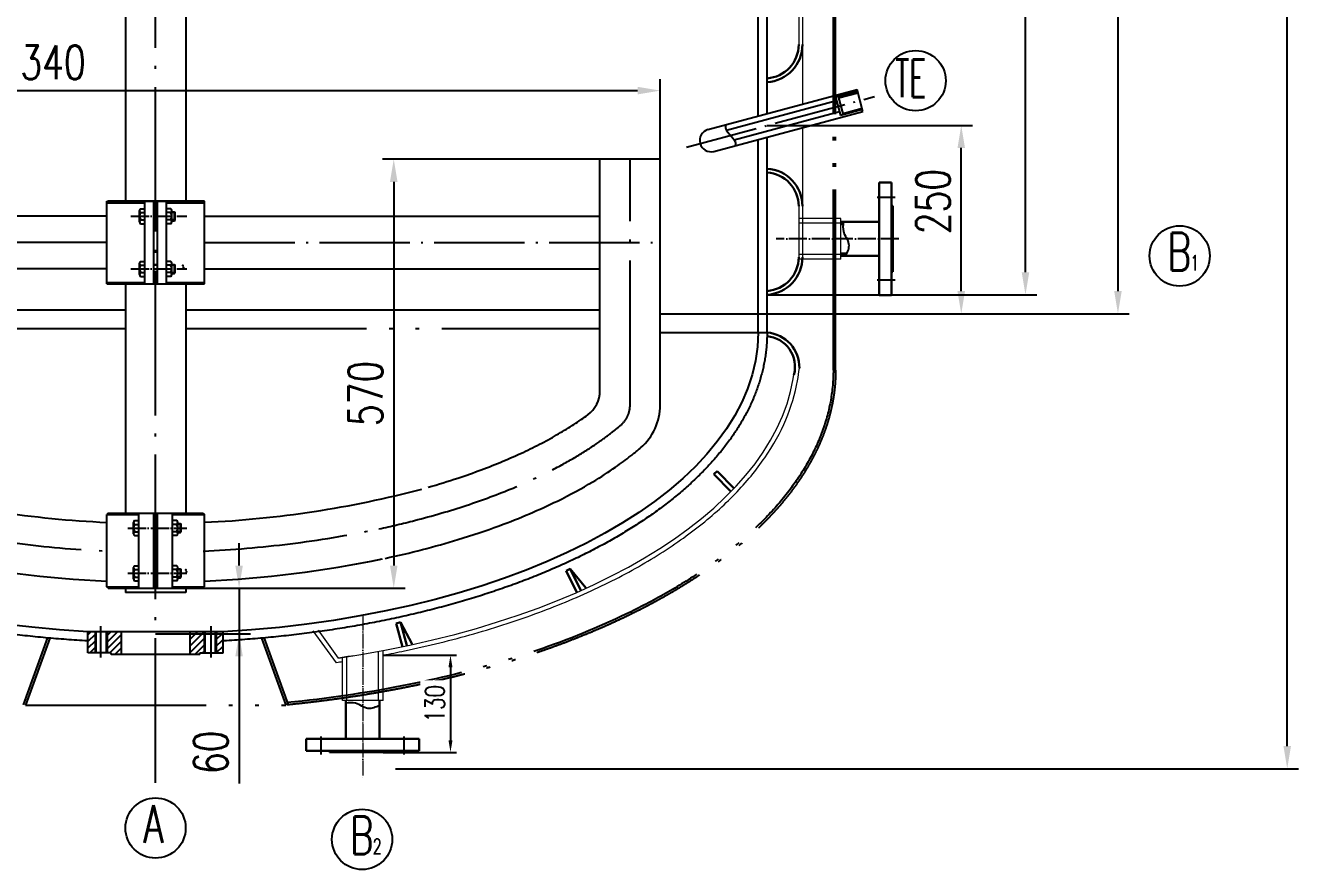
# Model space of a CAD drawing. Extents: x 2928 to 12091, y -6087 to 4005.
# Drawn here: x 6769 to 8460, y -1575 to -454 of the extents above; entities that cross this region are included whole.
import ezdxf

# ---------------------------------------------------------------- set-up
doc = ezdxf.new("R2010")
doc.units = 0
doc.header["$MEASUREMENT"] = 0
for name, pattern in [('ACAD_ISO04W100', [30.5, 24, -3, 0.5, -3]), ('ACAD_ISO05W100', [34, 24, -3, 0.5, -3, 0.5, -3]), ('DASH10', [12, 10, -1, 0, -1]), ('DIVIDE', [24.2, 20, -1.5, 0, -1.2, 0, -1.5])]:
    doc.linetypes.add(name, pattern=pattern)
doc.layers.get('0').update_dxf_attribs({"color": 5, "linetype": 'CONTINUOUS'})
doc.layers.get('DEFPOINTS').update_dxf_attribs({"linetype": 'CONTINUOUS'})
for name, color, linetype in [('1中心线', 3, 'ACAD_ISO04W100'), ('3轮廓', 7, 'CONTINUOUS'), ('3轮廓、图框', 7, 'CONTINUOUS'), ('4文字、标注、剖面线', 5, 'CONTINUOUS'), ('4文字标注', 5, 'CONTINUOUS'), ('4文字标注2', 5, 'CONTINUOUS'), ('6断裂线', 6, 'ACAD_ISO05W100'), ('wen', 5, 'CONTINUOUS'), ('粗实线', 7, 'CONTINUOUS')]:
    doc.layers.add(name, color=color, linetype=linetype)
for name, color, linetype, lineweight in [('中心线', 3, 'DASH10', 18), ('断裂线', 6, 'DIVIDE', 18), ('细实线', 5, 'CONTINUOUS', 18), ('轮廓线', 7, 'CONTINUOUS', 30)]:
    doc.layers.add(name, color=color, linetype=linetype, lineweight=lineweight)
doc.styles.add('CHINA', font='romans.shx', dxfattribs={"bigfont": 'china.shx'})
doc.styles.add('样式 2', font='ROMANS.shx', dxfattribs={"width": 0.75, "bigfont": 'hmhz.shx'})
doc.dimstyles.new('1-10', dxfattribs={"dimscale": 8, "dimtxt": 3.2, "dimasz": 2, "dimexe": 1, "dimexo": 0, "dimgap": 1, "dimtad": 1, "dimdec": 0, "dimzin": 11, "dimdsep": 46, "dimtxsty": '样式 2', "dimcen": 0, "dimclrd": 256, "dimclre": 256, "dimclrt": 256, "dimadec": 0, "dimazin": 0, "dimtfac": 0.7, "dimtdec": 0, "dimtmove": 0, "dimatfit": 0, "dimfxl": 1, "dimtfill": 1, "dimtfillclr": 256, "dimtolj": 1, "dimtzin": 11, "dimarcsym": 0})
doc.dimstyles.new('普通15CC', dxfattribs={"dimscale": 15, "dimtxt": 3, "dimasz": 2, "dimexe": 1, "dimexo": 0, "dimgap": 1, "dimtad": 1, "dimdec": 0, "dimzin": 11, "dimdsep": 46, "dimtxsty": 'CHINA', "dimcen": 0, "dimclrd": 5, "dimclre": 5, "dimclrt": 5, "dimadec": 0, "dimazin": 0, "dimtfac": 0.7, "dimtdec": 4, "dimtofl": 0, "dimtmove": 0, "dimatfit": 0, "dimfxl": 1, "dimtolj": 1, "dimtzin": 11, "dimarcsym": 0})

# ---------------------------------------------------------------- blocks, each defined once
blk = doc.blocks.new('*D19')
at = {"layer": '3轮廓、图框', "color": 5, "lineweight": -2}
for p, q in [((7531.8, -631.7), (7243, -631.7)), ((7258, -661.7), (7258, -1171.3)), ((7004.8, -1201.3), (7273, -1201.3))]:
    blk.add_line(p, q, dxfattribs=at)
at = {"layer": '3轮廓、图框', "color": 5}
for points in [[(7263, -661.7), (7253, -661.7), (7258, -631.7)], [(7253, -1171.3), (7263, -1171.3), (7258, -1201.3)]]:
    blk.add_solid(points, dxfattribs=at)
at = {"layer": 'DEFPOINTS', "color": 0}
for p in [(7531.8, -631.7), (7004.8, -1201.3), (7258, -1201.3)]:
    blk.add_point(p, dxfattribs=at)
at = {"layer": '3轮廓、图框', "color": 5, "insert": (7220.5, -942.6), "char_height": 45, "attachment_point": 5, "rotation": 90, "style": '样式 2'}
blk.add_mtext('\\A1;570', dxfattribs=at)
blk = doc.blocks.new('*D21')
at = {"layer": '3轮廓、图框', "color": 5, "lineweight": -2}
for p, q in [((7753.8, 963.3), (8234.7, 963.3)), ((8219.7, 933.3), (8219.7, -806.7)), ((7753.8, -836.7), (8234.7, -836.7))]:
    blk.add_line(p, q, dxfattribs=at)
at = {"layer": '3轮廓、图框', "color": 5}
for points in [[(8224.7, 933.3), (8214.7, 933.3), (8219.7, 963.3)], [(8214.7, -806.7), (8224.7, -806.7), (8219.7, -836.7)]]:
    blk.add_solid(points, dxfattribs=at)
at = {"layer": 'DEFPOINTS', "color": 0}
for p in [(7753.8, 963.3), (7753.8, -836.7), (8219.7, -836.7)]:
    blk.add_point(p, dxfattribs=at)
at = {"layer": '3轮廓、图框', "color": 5, "insert": (8182.2, 227.2), "char_height": 45, "attachment_point": 5, "rotation": 90, "style": '样式 2'}
blk.add_mtext('\\A1;1800', dxfattribs=at)
blk = doc.blocks.new('*D23')
at = {"layer": '3轮廓、图框', "color": 5, "lineweight": -2}
for p, q in [((7052.6, -1171.3), (7052.6, -1141.3)), ((7028, -1201.3), (7067.6, -1201.3)), ((6941.8, -1261.7), (7067.6, -1261.7)), ((7052.6, -1261.7), (7052.6, -1460.6)), ((7052.6, -1291.7), (7052.6, -1321.7))]:
    blk.add_line(p, q, dxfattribs=at)
at = {"layer": '3轮廓、图框', "color": 5}
for points in [[(7047.6, -1171.3), (7057.6, -1171.3), (7052.6, -1201.3)], [(7057.6, -1291.7), (7047.6, -1291.7), (7052.6, -1261.7)]]:
    blk.add_solid(points, dxfattribs=at)
at = {"layer": 'DEFPOINTS', "color": 0}
for p in [(7028, -1201.3), (6941.8, -1261.7), (7052.6, -1261.7)]:
    blk.add_point(p, dxfattribs=at)
at = {"layer": '3轮廓、图框', "color": 5, "insert": (7015.1, -1419.1), "char_height": 45, "attachment_point": 5, "rotation": 90, "style": '样式 2'}
blk.add_mtext('\\A1;60', dxfattribs=at)
blk = doc.blocks.new('*D24')
at = {"layer": '3轮廓、图框', "color": 5, "lineweight": -2}
for p, q in [((6271.8, -631.7), (6271.8, -525.5)), ((6301.8, -540.5), (7581.8, -540.5)), ((7611.8, -631.7), (7611.8, -525.5))]:
    blk.add_line(p, q, dxfattribs=at)
at = {"layer": '3轮廓、图框', "color": 5}
for points in [[(6301.8, -535.5), (6301.8, -545.5), (6271.8, -540.5)], [(7581.8, -545.5), (7581.8, -535.5), (7611.8, -540.5)]]:
    blk.add_solid(points, dxfattribs=at)
at = {"layer": 'DEFPOINTS', "color": 0}
for p in [(7611.8, -540.5), (6271.8, -631.7), (7611.8, -631.7)]:
    blk.add_point(p, dxfattribs=at)
at = {"layer": '3轮廓、图框', "color": 5, "insert": (6764.3, -503), "char_height": 45, "attachment_point": 5, "style": '样式 2'}
blk.add_mtext('\\A1;DJ1340', dxfattribs=at)
blk = doc.blocks.new('*D25')
at = {"layer": '3轮廓、图框', "color": 5, "lineweight": -2}
for p, q in [((7753.8, 263.3), (8111.9, 263.3)), ((8096.9, -781.6), (8096.9, 233.3)), ((7753.8, -811.6), (8111.9, -811.6))]:
    blk.add_line(p, q, dxfattribs=at)
at = {"layer": '3轮廓、图框', "color": 5}
for points in [[(8101.9, 233.3), (8091.9, 233.3), (8096.9, 263.3)], [(8091.9, -781.6), (8101.9, -781.6), (8096.9, -811.6)]]:
    blk.add_solid(points, dxfattribs=at)
at = {"layer": 'DEFPOINTS', "color": 0}
for p in [(7753.8, 263.3), (8096.9, 263.3), (7753.8, -811.6)]:
    blk.add_point(p, dxfattribs=at)
at = {"layer": '3轮廓、图框', "color": 5, "insert": (8059.4, 66.9), "char_height": 45, "attachment_point": 5, "rotation": 90, "style": '样式 2'}
blk.add_mtext('\\A1;1075', dxfattribs=at)
blk = doc.blocks.new('管口符号')
at = {"layer": '4文字标注'}
blk.add_circle((-1249.14, -514.69), 4, dxfattribs=at)
at = {"layer": '4文字标注', "style": '样式 2', "width": 0.7}
for tag, p, height in [('A', (-1250.76, -516.64), 5), ('1', (-1247.74, -516.63), 2)]:
    blk.add_attdef(tag, p, '', height=height, dxfattribs=at)
blk = doc.blocks.new('*D28')
at = {"layer": '3轮廓、图框', "color": 5, "lineweight": -2}
for p, q in [((7753.8, -586.7), (8026.6, -586.7)), ((8011.6, -806.7), (8011.6, -616.7)), ((7938.5, -836.7), (8026.6, -836.7))]:
    blk.add_line(p, q, dxfattribs=at)
at = {"layer": '3轮廓、图框', "color": 5}
for points in [[(8016.6, -616.7), (8006.6, -616.7), (8011.6, -586.7)], [(8006.6, -806.7), (8016.6, -806.7), (8011.6, -836.7)]]:
    blk.add_solid(points, dxfattribs=at)
at = {"layer": 'DEFPOINTS', "color": 0}
for p in [(7753.8, -586.7), (8011.6, -586.7), (7938.5, -836.7)]:
    blk.add_point(p, dxfattribs=at)
at = {"layer": '3轮廓、图框', "color": 5, "insert": (7974.1, -687.8), "char_height": 45, "attachment_point": 5, "rotation": 90, "style": '样式 2'}
blk.add_mtext('\\A1;250', dxfattribs=at)
blk = doc.blocks.new('*D31')
at = {"layer": '3轮廓、图框', "color": 5, "lineweight": -2}
for p, q in [((7028, 2919.9), (8459.5, 2919.9)), ((8444.5, -1410.9), (8444.5, 2889.9)), ((7260.2, -1440.9), (8459.5, -1440.9))]:
    blk.add_line(p, q, dxfattribs=at)
at = {"layer": '3轮廓、图框', "color": 5}
for points in [[(8449.5, 2889.9), (8439.5, 2889.9), (8444.5, 2919.9)], [(8439.5, -1410.9), (8449.5, -1410.9), (8444.5, -1440.9)]]:
    blk.add_solid(points, dxfattribs=at)
at = {"layer": 'DEFPOINTS', "color": 0}
for p in [(7028, 2919.9), (8444.5, 2919.9), (7260.2, -1440.9)]:
    blk.add_point(p, dxfattribs=at)
at = {"layer": '3轮廓、图框', "color": 5, "insert": (8407, 241.5), "char_height": 45, "attachment_point": 5, "rotation": 90, "style": '样式 2'}
blk.add_mtext('\\A1;~4600', dxfattribs=at)
blk = doc.blocks.new('*D55')
at = {"layer": 'DEFPOINTS', "color": 0}
for p in [(7243.8, -1290.1), (7243.8, -1419.2), (7333.3, -1419.2)]:
    blk.add_point(p, dxfattribs=at)
at = {"layer": '细实线', "lineweight": -2}
for p, q in [((7243.8, -1290.1), (7341.3, -1290.1)), ((7333.3, -1306.1), (7333.3, -1403.2)), ((7243.8, -1419.2), (7341.3, -1419.2))]:
    blk.add_line(p, q, dxfattribs=at)
at = {"layer": '细实线'}
for points in [[(7336, -1306.1), (7330.7, -1306.1), (7333.3, -1290.1)], [(7330.7, -1403.2), (7336, -1403.2), (7333.3, -1419.2)]]:
    blk.add_solid(points, dxfattribs=at)
at = {"layer": '细实线', "insert": (7312.5, -1354.6), "char_height": 25.6, "attachment_point": 5, "rotation": 90, "style": '样式 2', "bg_fill": 3, "box_fill_scale": 1.25, "bg_fill_color": 256, "bg_fill_true_color": 13158600, "bg_fill_transparency": 0}
blk.add_mtext('\\A1;130', dxfattribs=at)

msp = doc.modelspace()

# ---------------------------------------------------------------- hatches: boundary and pattern name
at = {"layer": '4文字标注'}
h = msp.add_hatch(dxfattribs=at)
h.set_pattern_fill('ANSI31', color=256, scale=50, style=0)
h.set_pattern_definition([(45, (13426.0583, -6294.4046), (-4.4194174, 4.4194174), [])])
h.paths.add_polyline_path([(6896.16708, -1259.18916), (6877.29253, -1259.18916), (6877.29253, -1287.18916), (6882.66708, -1287.18916), (6882.66708, -1289.18916), (6896.16708, -1289.18916)])
h.paths.add_polyline_path([(6861.29253, -1259.18916), (6851.79253, -1259.18916), (6851.79253, -1287.18916), (6861.29253, -1287.18916)])
h.paths.add_polyline_path([(6862.29253, -1259.18916), (6861.29253, -1259.18916), (6861.29253, -1287.18916), (6862.29253, -1287.18916)])
h.paths.add_polyline_path([(6877.29253, -1259.18916), (6876.29253, -1259.18916), (6876.29253, -1287.18916), (6877.29253, -1287.18916)])
h.paths.add_polyline_path([(7007.04163, -1259.18916), (7006.04163, -1259.18916), (7006.04163, -1287.18916), (7007.04163, -1287.18916)])
h.paths.add_polyline_path([(7006.04163, -1259.18916), (6987.16708, -1259.18916), (6987.16708, -1289.18916), (7000.66708, -1289.18916), (7000.66708, -1287.18916), (7006.04163, -1287.18916)])
h.paths.add_polyline_path([(7031.54163, -1259.18916), (7022.04163, -1259.18916), (7022.04163, -1287.18916), (7031.54163, -1287.18916)])
h.paths.add_polyline_path([(7022.04163, -1259.18916), (7021.04163, -1259.18916), (7021.04163, -1287.18916), (7022.04163, -1287.18916)])

# ---------------------------------------------------------------- linework, layer by layer
at = {"color": 7, "linetype": 'Continuous'}
for p, q in [((7675.29835, -592.29706), (7873.38241, -539.2206)), ((7846.06113, -554.10806), (7699.91019, -593.26909)), ((7844.77254, -549.29898), (7851.27537, -573.56787)), ((7848.30589, -548.35222), (7854.80872, -572.62111)), ((7848.78693, -550.14749), (7874.46654, -543.26666)), ((7683.02581, -621.13632), (7881.10986, -568.05986)), ((7850.00521, -568.82758), (7710.21307, -606.28477)), ((7854.34611, -570.89465), (7880.02573, -564.01382)), ((6920.26354, -714.77882), (6920.26354, -699.729)), ((6921.69491, -697.30739), (6927.22429, -697.30739)), ((6921.8192, -702.28541), (6927.22429, -702.28541)), ((6939.26496, -701.25391), (6944.26496, -701.25391)), ((6961.82356, -697.30739), (6956.29418, -697.30739)), ((6961.69927, -702.28541), (6956.29418, -702.28541)), ((6963.25493, -714.77882), (6963.25493, -699.729)), ((6963.25493, -701.25391), (6966.73064, -701.25391)), ((6966.73064, -713.25391), (6966.73064, -701.25391)), ((6966.73064, -701.25391), (6967.73064, -702.25391)), ((6967.73064, -712.25391), (6967.73064, -702.25391)), ((6921.69491, -717.20043), (6927.22429, -717.20043)), ((6921.94353, -712.22242), (6927.22429, -712.22242)), ((6939.26496, -713.25391), (6944.26496, -713.25391)), ((6961.57494, -712.22242), (6956.29418, -712.22242)), ((6961.82356, -717.20043), (6956.29418, -717.20043)), ((6963.25493, -713.25391), (6966.73064, -713.25391)), ((6966.73064, -713.25391), (6967.73064, -712.25391)), ((6920.26354, -784.77882), (6920.26354, -769.729)), ((6921.69491, -767.30739), (6927.22429, -767.30739)), ((6921.8192, -772.28541), (6927.22429, -772.28541)), ((6939.26496, -771.25391), (6944.26496, -771.25391)), ((6961.82356, -767.30739), (6956.29418, -767.30739)), ((6961.69927, -772.28541), (6956.29418, -772.28541)), ((6963.25493, -784.77882), (6963.25493, -769.729)), ((6963.25493, -771.25391), (6966.73064, -771.25391)), ((6966.73064, -771.25391), (6967.73064, -772.25391)), ((6966.73064, -783.25391), (6966.73064, -771.25391)), ((6967.73064, -782.25391), (6967.73064, -772.25391)), ((6921.69491, -787.20043), (6927.22429, -787.20043)), ((6921.94353, -782.22242), (6927.22429, -782.22242)), ((6939.26496, -783.25391), (6944.26496, -783.25391)), ((6961.57494, -782.22242), (6956.29418, -782.22242)), ((6961.82356, -787.20043), (6956.29418, -787.20043)), ((6963.25493, -783.25391), (6966.73064, -783.25391)), ((6966.73064, -783.25391), (6967.73064, -782.25391)), ((6912.27556, -1128.91541), (6912.27556, -1113.86558)), ((6913.70693, -1111.44398), (6919.23631, -1111.44398)), ((6939.27698, -1115.3905), (6944.27698, -1115.3905)), ((6969.83558, -1111.44398), (6964.30619, -1111.44398)), ((6971.26695, -1128.91541), (6971.26695, -1113.86558)), ((6971.26695, -1115.3905), (6974.74265, -1115.3905)), ((6974.74265, -1115.3905), (6975.74265, -1116.3905)), ((6974.74265, -1127.3905), (6974.74265, -1115.3905)), ((6913.70693, -1131.33702), (6919.23631, -1131.33702)), ((6913.83121, -1116.42199), (6919.23631, -1116.42199)), ((6913.95554, -1126.359), (6919.23631, -1126.359)), ((6939.27698, -1127.3905), (6944.27698, -1127.3905)), ((6969.71129, -1116.42199), (6964.30619, -1116.42199)), ((6969.58696, -1126.359), (6964.30619, -1126.359)), ((6969.83558, -1131.33702), (6964.30619, -1131.33702)), ((6971.26695, -1127.3905), (6974.74265, -1127.3905)), ((6974.74265, -1127.3905), (6975.74265, -1126.3905)), ((6975.74265, -1126.3905), (6975.74265, -1116.3905)), ((6912.27556, -1188.91541), (6912.27556, -1173.86558)), ((6913.70693, -1171.44398), (6919.23631, -1171.44398)), ((6913.83121, -1176.42199), (6919.23631, -1176.42199)), ((6939.27698, -1175.3905), (6944.27698, -1175.3905)), ((6969.83558, -1171.44398), (6964.30619, -1171.44398)), ((6969.71129, -1176.42199), (6964.30619, -1176.42199)), ((6971.26695, -1188.91541), (6971.26695, -1173.86558)), ((6971.26695, -1175.3905), (6974.74265, -1175.3905)), ((6974.74265, -1187.3905), (6974.74265, -1175.3905)), ((6974.74265, -1175.3905), (6975.74265, -1176.3905)), ((6975.74265, -1186.3905), (6975.74265, -1176.3905)), ((6913.70693, -1191.33702), (6919.23631, -1191.33702)), ((6913.95554, -1186.359), (6919.23631, -1186.359)), ((6939.27698, -1187.3905), (6944.27698, -1187.3905)), ((6969.58696, -1186.359), (6964.30619, -1186.359)), ((6969.83558, -1191.33702), (6964.30619, -1191.33702)), ((6971.26695, -1187.3905), (6974.74265, -1187.3905)), ((6974.74265, -1187.3905), (6975.74265, -1186.3905)), ((6981.80027, -1206.72691), (6901.80027, -1206.72691))]:
    msp.add_line(p, q, dxfattribs=at)
at = {"color": 7}
msp.add_line((7881.10986, -568.05986), (7873.38241, -539.2206), dxfattribs=at)
for p, q in [((7873.9855, -541.47139), (7844.77254, -549.29898)), ((7880.48833, -565.74028), (7851.27537, -573.56787))]:
    msp.add_line(p, q)
at = {"color": 7, "linetype": 'Continuous'}
for centre, radius, start, end in [((7679.16208, -606.71669), 14.9283, 105, 285), ((6928.70305, -707.16856), 8.43995, 144.64953151, 216.78417089), ((6923.08558, -699.76322), 2.82225, 119.52166813, 243.33880845), ((6924.89283, -704.46573), 3.76843, 144.6494328, 144.64953151), ((6954.81542, -707.16856), 8.43995, 323.21582911, 35.35046849), ((6960.43289, -699.76322), 2.82225, 296.66119155, 60.47833187), ((6958.62564, -704.46573), 3.76843, 35.35046849, 35.3505672), ((6923.08558, -714.7446), 2.82225, 116.66119155, 240.47833187), ((6960.43289, -714.7446), 2.82225, 299.52166813, 63.33880845), ((6928.70305, -777.16856), 8.43995, 144.64953151, 216.78417089), ((6923.08558, -769.76322), 2.82225, 119.52166813, 243.33880845), ((6924.89283, -774.46573), 3.76843, 144.6494328, 144.64953151), ((6954.81542, -777.16856), 8.43995, 323.21582911, 35.35046849), ((6960.43289, -769.76322), 2.82225, 296.66119155, 60.47833187), ((6958.62564, -774.46573), 3.76843, 35.35046849, 35.3505672), ((6923.08558, -784.7446), 2.82225, 116.66119155, 240.47833187), ((6960.43289, -784.7446), 2.82225, 299.52166813, 63.33880845), ((6915.0976, -1113.89981), 2.82225, 119.52166813, 243.33880845), ((6968.44491, -1113.89981), 2.82225, 296.66119155, 60.47833187), ((6920.71507, -1121.30514), 8.43995, 144.64953151, 216.78417089), ((6915.0976, -1128.88118), 2.82225, 116.66119155, 240.47833187), ((6916.90485, -1118.60232), 3.76843, 144.6494328, 144.64953151), ((6962.82743, -1121.30514), 8.43995, 323.21582911, 35.35046849), ((6966.63765, -1118.60232), 3.76843, 35.35046849, 35.3505672), ((6968.44491, -1128.88118), 2.82225, 299.52166813, 63.33880845), ((6920.71507, -1181.30514), 8.43995, 144.64953151, 216.78417089), ((6915.0976, -1173.89981), 2.82225, 119.52166813, 243.33880845), ((6916.90485, -1178.60232), 3.76843, 144.6494328, 144.64953151), ((6962.82743, -1181.30514), 8.43995, 323.21582911, 35.35046849), ((6968.44491, -1173.89981), 2.82225, 296.66119155, 60.47833187), ((6966.63765, -1178.60232), 3.76843, 35.35046849, 35.3505672), ((6915.0976, -1188.88118), 2.82225, 116.66119155, 240.47833187), ((6968.44491, -1188.88118), 2.82225, 299.52166813, 63.33880845)]:
    msp.add_arc(centre, radius, start, end, dxfattribs=at)
at = {"layer": '1中心线', "ltscale": 8}
for p, q in [((6941.76495, -1459.73933), (6941.76495, 2957.62181)), ((7571.82357, -958.03931), (7571.82357, -631.74402)), ((6868.64004, -1251.5477), (6868.64004, -1293.29612)), ((7014.88986, -1251.5477), (7014.88986, -1293.29612))]:
    msp.add_line(p, q, dxfattribs=at)
at = {"layer": '1中心线', "ltscale": 4}
msp.add_line((7646.52887, -615.46074), (7896.37783, -548.51391), dxfattribs=at)
at = {"layer": '1中心线'}
for p, q in [((7923.76495, -682.29881), (7897.76495, -682.29881)), ((6909.06436, -707.26694), (6983.15963, -707.26694)), ((7928.76495, -737.29881), (7765.76495, -737.29881)), ((6909.06436, -777.26694), (6983.15963, -777.26694)), ((7923.76495, -792.29881), (7897.76495, -792.29881)), ((6905.07637, -1121.40353), (6983.17165, -1121.40353)), ((6905.07637, -1181.40353), (6983.17165, -1181.40353)), ((7161.76495, -1422.15647), (7161.76495, -1396.15647)), ((7271.76495, -1422.15647), (7271.76495, -1396.15647))]:
    msp.add_line(p, q, dxfattribs=at)
at = {"layer": '1中心线', "ltscale": 5}
for p, q in [((6876.76496, -742.26694), (6351.82357, -742.26694)), ((7006.76496, -742.26694), (7611.70636, -742.26694))]:
    msp.add_line(p, q, dxfattribs=at)
at = {"layer": '1中心线', "ltscale": 8}
for centre, radius, start, end in [((7536.82357, -958.03931), 35, 310.79342555, 0), ((6941.80027, 289.19925), 1442.51006, 258.44260247, 267.48618518), ((6941.80027, 289.19925), 1442.51006, 272.51201267, 281.71625273)]:
    msp.add_arc(centre, radius, start, end, dxfattribs=at)
msp.add_open_spline([(7238.34236, -1122.47864), (7254.44667, -1119.03427), (7270.22974, -1115.32154), (7309.48429, -1105.22704), (7332.43206, -1098.49652), (7376.14892, -1084.02893), (7396.91352, -1076.29257), (7435.89474, -1060.0657), (7454.10796, -1051.57344), (7481.88007, -1037.16185), (7492.25921, -1031.36563), (7511.69782, -1019.70865), (7520.76761, -1013.84259), (7535.10988, -1003.86379), (7540.73836, -999.72306), (7550.82331, -991.89027), (7555.34559, -988.18495), (7559.57304, -984.53676)], degree=3, knots=[1.97498442749, 1.97498442749, 1.97498442749, 1.97498442749, 2.04582712913, 2.04582712913, 2.15546646773, 2.15546646773, 2.26510580633, 2.26510580633, 2.37474514493, 2.37474514493, 2.4465923074, 2.4465923074, 2.51843946987, 2.51843946987, 2.56962562718, 2.56962562718, 2.61645347297, 2.61645347297, 2.61645347297, 2.61645347297], dxfattribs=at)
at = {"layer": '3轮廓', "color": 7}
for p, q in [((7741.76495, -574.48739), (7741.76495, 988.27309)), ((7753.76495, -571.272), (7753.76495, 988.27309)), ((6901.76496, -278.72174), (6901.76496, -687.40001)), ((6981.76496, -278.72174), (6981.76496, -687.40001)), ((7741.76495, -861.72691), (7741.76495, -605.39722)), ((7753.76495, -861.72691), (7753.76495, -602.18183)), ((7531.82357, -938.90354), (7531.82357, -631.74402)), ((7611.82357, -631.74402), (7531.82357, -631.74402)), ((7611.82357, -958.03931), (7611.82357, -631.74402)), ((6876.76496, -707.26694), (6351.82357, -707.26694)), ((7006.76496, -707.26694), (7531.82357, -707.26694)), ((6876.76496, -777.26694), (6351.82357, -777.26694)), ((7006.76496, -777.26694), (7531.82357, -777.26694)), ((6901.76496, -797.13387), (6901.76496, -1101.5366)), ((6981.76496, -797.13387), (6981.76496, -1101.5366)), ((6351.82357, -831.3812), (6901.76496, -831.3812)), ((6981.76496, -831.3812), (7531.82357, -831.3812)), ((7611.82357, -836.72691), (7753.76495, -836.72691)), ((6901.80027, -1201.27046), (6901.80027, -1206.72691)), ((6981.80027, -1201.27046), (6981.80027, -1206.72691))]:
    msp.add_line(p, q, dxfattribs=at)
at = {"layer": '3轮廓'}
for p, q in [((7031.54163, -1259.18916), (6851.79253, -1259.18916)), ((6851.79253, -1287.18916), (6851.79253, -1259.18916)), ((6862.29253, -1259.18916), (6862.29253, -1287.18916)), ((6876.29253, -1259.18916), (6876.29253, -1287.18916)), ((6883.29253, -1260.07701), (6883.29253, -1260.07701)), ((7007.04163, -1259.18916), (7007.04163, -1287.18916)), ((7021.04163, -1259.18916), (7021.04163, -1287.18916)), ((7031.54163, -1287.18916), (7031.54163, -1259.18916)), ((7000.66708, -1289.18916), (6882.66708, -1289.18916))]:
    msp.add_line(p, q, dxfattribs=at)
at = {"layer": '3轮廓', "color": 7}
for centre, radius, start, end in [((7491.82357, -938.90354), 40, 306.31376738, 0), ((7536.82357, -958.03931), 75, 310.79342555, 0), ((6938.21645, 253.38729), 1368.58699, 255.18618459, 267.42697718), ((6941.10298, 283.81593), 1399.11536, 272.69043299, 284.6665497), ((6941.84686, 289.19925), 1482.51006, 258.28374727, 267.48798733), ((6941.68307, 289.19925), 1482.51006, 272.51201267, 281.71625273), ((6941.80027, 289.19925), 1482.51006, 272.51201267, 281.71625273)]:
    msp.add_arc(centre, radius, start, end, dxfattribs=at)
at = {"layer": '3轮廓', "color": 7, "extrusion": (0, 0, -1)}
for start_param, end_param in [(4.8250929539, 6.2831853072), (3.1415925995, 4.5999312487)]:
    msp.add_ellipse((6941.76495, -861.72691), major_axis=(-800, 0), ratio=0.5, start_param=start_param, end_param=end_param, dxfattribs=at)
at = {"layer": '3轮廓', "color": 7}
for points, knots in [([(6851.79253, -1271.20822), (6851.53565, -1271.19379), (6846.64815, -1270.9181), (6837.14017, -1270.33771), (6823.28392, -1269.36959), (6809.46274, -1268.28133), (6795.68074, -1267.07325), (6781.94199, -1265.74569), (6768.25055, -1264.29903), (6754.61048, -1262.73368), (6741.0258, -1261.0501), (6727.50054, -1259.24875), (6714.03869, -1257.33014), (6700.64423, -1255.29484), (6687.32112, -1253.1434), (6674.07329, -1250.87644), (6660.90465, -1248.49461), (6647.81909, -1245.99857), (6634.82047, -1243.38903), (6621.91262, -1240.66672), (6609.09935, -1237.83241), (6596.38443, -1234.88689), (6583.77161, -1231.83099), (6571.2646, -1228.66557), (6558.86709, -1225.39151), (6546.58271, -1222.00971), (6534.41508, -1218.52112), (6522.36777, -1214.92671), (6510.44433, -1211.22746), (6498.64825, -1207.4244), (6486.983, -1203.51857), (6475.45199, -1199.51104), (6464.05861, -1195.4029), (6452.80619, -1191.19528), (6441.69803, -1186.8893), (6430.73739, -1182.48613), (6419.92746, -1177.98696), (6409.27142, -1173.39299), (6398.77238, -1168.70544), (6388.43342, -1163.92554), (6378.25756, -1159.05457), (6368.24778, -1154.0938), (6358.40701, -1149.04452), (6348.73813, -1143.90804), (6339.24399, -1138.68569), (6329.92737, -1133.37879), (6320.79101, -1127.9887), (6311.83762, -1122.51678), (6303.06983, -1116.96441), (6294.49025, -1111.33297), (6286.10143, -1105.62385), (6277.90589, -1099.83845), (6269.90609, -1093.9782), (6262.10446, -1088.0445), (6254.50337, -1082.03879), (6247.10518, -1075.96252), (6239.91219, -1069.81713), (6232.92666, -1063.60407), (6226.15083, -1057.32483), (6219.5869, -1050.98089), (6213.23704, -1044.57375), (6207.10339, -1038.10492), (6201.18807, -1031.57594), (6195.49316, -1024.98838), (6190.02074, -1018.34383), (6184.77286, -1011.6439), (6179.75154, -1004.89027), (6174.95879, -998.08464), (6170.39659, -991.22877), (6166.06691, -984.32448), (6161.9717, -977.37364), (6158.11287, -970.37823), (6154.49229, -963.34029), (6151.11183, -956.26193), (6147.97327, -949.1454), (6145.07836, -941.99301), (6142.42878, -934.80722), (6140.02614, -927.59058), (6137.87194, -920.34574), (6135.96759, -913.07549), (6134.31437, -905.78272), (6132.91345, -898.47042), (6131.76581, -891.14169), (6130.87231, -883.7997), (6130.23361, -876.44768), (6129.85019, -869.08904), (6129.76495, -864.1802), (6129.76495, -861.72691)], [1077.7009830049, 1077.7009830049, 1077.7009830049, 1077.7009830049, 1078.4728357541, 1092.3867582568, 1106.2776258551, 1120.142403839, 1133.9780722879, 1147.7816278463, 1161.5500855121, 1175.2804804387, 1188.9698697519, 1202.6153343846, 1216.2139809297, 1229.7629435134, 1243.259385691, 1256.7005023668, 1270.0835217401, 1283.40570728, 1296.6643597303, 1309.8568191478, 1322.9804669758, 1336.0327281558, 1349.0110732799, 1361.913020787, 1374.7361392054, 1387.4780494454, 1400.1364271448, 1412.7090050716, 1425.1935755852, 1437.5879931634, 1449.8901769951, 1462.0981136458, 1474.2098597979, 1486.2235450709, 1498.1373749256, 1509.9496336555, 1521.6586874711, 1533.2629876797, 1544.7610739659, 1556.1515777754, 1567.4332258061, 1578.6048436094, 1589.6653593047, 1600.6138074073, 1611.4493327731, 1622.171194658, 1632.7787708914, 1643.2715621617, 1653.6491964083, 1663.9114333135, 1674.0581688868, 1684.0894401276, 1694.0054297529, 1703.806470971, 1713.4930522785, 1723.0658222536, 1732.5255943142, 1741.8733514024, 1751.1102505546, 1760.2376273054, 1769.2569998738, 1778.170073068, 1786.9787418438, 1795.6850944429, 1804.2914150359, 1812.8001857872, 1821.2140882609, 1829.5360040825, 1837.7690147763, 1845.9164006989, 1853.9816389996, 1861.9684005454, 1869.8805457626, 1877.7221193621, 1885.4973439313, 1893.2106123985, 1900.8664793923, 1908.4696515401, 1916.0249767681, 1923.5374326826, 1931.0121141239, 1938.4542199921, 1945.8690394535, 1953.2619376289, 1960.6383408692, 1968.0037217121, 1975.3635836097, 1975.3635836097, 1975.3635836097, 1975.3635836097]), ([(7753.76495, -861.72689), (7753.76495, -864.18018), (7753.67972, -869.08902), (7753.2963, -876.44765), (7752.6576, -883.79968), (7751.7641, -891.14166), (7750.61646, -898.4704), (7749.21554, -905.78269), (7747.56232, -913.07547), (7745.65797, -920.34571), (7743.50377, -927.59055), (7741.10113, -934.8072), (7738.45155, -941.99299), (7735.55665, -949.14537), (7732.41809, -956.26191), (7729.03762, -963.34026), (7725.41705, -970.37821), (7721.55822, -977.37362), (7717.463, -984.32445), (7713.13333, -991.22875), (7708.57113, -998.08462), (7703.77838, -1004.89025), (7698.75706, -1011.64388), (7693.50918, -1018.34381), (7688.03676, -1024.98836), (7682.34186, -1031.57592), (7676.42654, -1038.1049), (7670.29289, -1044.57373), (7663.94303, -1050.98087), (7657.3791, -1057.32481), (7650.60327, -1063.60405), (7643.61774, -1069.81711), (7636.42475, -1075.9625), (7629.02656, -1082.03877), (7621.42547, -1088.04448), (7613.62384, -1093.97818), (7605.62404, -1099.83843), (7597.4285, -1105.62383), (7589.03969, -1111.33295), (7580.4601, -1116.9644), (7571.69232, -1122.51677), (7562.73892, -1127.98868), (7553.60256, -1133.37877), (7544.28595, -1138.68567), (7534.7918, -1143.90803), (7525.12293, -1149.04451), (7515.28216, -1154.09379), (7505.27238, -1159.05456), (7495.09652, -1163.92553), (7484.75755, -1168.70542), (7474.25852, -1173.39298), (7463.60248, -1177.98695), (7452.79255, -1182.48612), (7441.83191, -1186.88929), (7430.72375, -1191.19526), (7419.47133, -1195.40289), (7408.07795, -1199.51103), (7396.54694, -1203.51856), (7384.88169, -1207.42439), (7373.08561, -1211.22745), (7361.16217, -1214.9267), (7349.11486, -1218.52111), (7336.94724, -1222.0097), (7324.66286, -1225.3915), (7312.26534, -1228.66556), (7299.75833, -1231.83099), (7287.14551, -1234.88688), (7274.4306, -1237.8324), (7261.61733, -1240.66671), (7248.70948, -1243.38902), (7235.71086, -1245.99856), (7222.6253, -1248.4946), (7209.45666, -1250.87644), (7196.20883, -1253.14339), (7182.88572, -1255.29483), (7169.49126, -1257.33014), (7156.02941, -1259.24874), (7142.50415, -1261.05009), (7128.91947, -1262.73368), (7115.2794, -1264.29902), (7101.58796, -1265.74568), (7087.84921, -1267.07324), (7074.0672, -1268.28132), (7060.24603, -1269.36958), (7046.38978, -1270.33771), (7036.81656, -1270.92208), (7031.86377, -1271.20115), (7031.54163, -1271.2192)], [0, 0, 0, 0, 7.359861889, 14.7252427061, 22.1016459035, 29.494544019, 36.9093634036, 44.3514691785, 51.8261505099, 59.3386062987, 66.8939313852, 74.4971033761, 82.1529701982, 89.8662384792, 97.6414628483, 105.4830362341, 113.3951812249, 121.3819425319, 129.447180582, 137.594566243, 145.8275766645, 154.149492204, 162.5633943862, 171.0721648374, 179.6784851222, 188.3848374057, 197.193505859, 206.1065787246, 215.1259509588, 224.2533273703, 233.4902261788, 242.8379829194, 252.297754629, 261.8705242504, 271.5571052019, 281.3581460622, 291.2741353285, 301.3054062094, 311.4521414225, 321.7143779677, 332.0920118546, 342.5848027663, 353.1923786425, 363.9142401719, 374.7497651844, 385.6982129361, 396.7587282833, 407.9303457418, 419.2119934312, 430.6024969031, 442.100582856, 453.7048827356, 465.4139362268, 477.2261946374, 489.140024178, 501.1537091424, 513.2654549916, 525.4733913453, 537.7755748862, 550.1699921799, 562.6545624158, 575.2271400715, 587.8855175069, 600.6274274899, 613.4505456588, 626.3524929238, 639.3308378135, 652.383098767, 665.5067463763, 678.6992055833, 691.9578578313, 705.2800431773, 718.6630623651, 732.104178864, 745.6006208735, 759.1495832978, 772.7482296924, 786.3936941836, 800.0830833644, 813.8134781676, 827.5819357194, 841.385491173, 855.2211595264, 869.0859374243, 882.9768049459, 896.8907273814, 897.8586771528, 897.8586771528, 897.8586771528, 897.8586771528]), ([(7303.53722, -1067.16759), (7317.13226, -1063.28486), (7330.35483, -1059.20707), (7353.69385, -1051.46344), (7363.94519, -1047.85249), (7383.83865, -1040.43182), (7393.47754, -1036.62354), (7412.08782, -1028.84944), (7421.05828, -1024.88393), (7438.30047, -1016.83414), (7446.56851, -1012.75237), (7462.35091, -1004.52694), (7469.86254, -1000.38475), (7484.11333, -992.0868), (7490.84525, -987.93613), (7503.72227, -979.54511), (7509.84125, -975.30254), (7515.51184, -971.13498)], [2.08975511687, 2.08975511687, 2.08975511687, 2.08975511687, 2.15665964943, 2.15665964943, 2.21173560644, 2.21173560644, 2.26681156345, 2.26681156345, 2.32188752046, 2.32188752046, 2.37696347747, 2.37696347747, 2.43203943448, 2.43203943448, 2.48711539149, 2.48711539149, 2.54421909773, 2.54421909773, 2.54421909773, 2.54421909773]), ([(7246.70832, -1161.59399), (7263.51233, -1157.99997), (7279.99714, -1154.11882), (7312.22679, -1145.81533), (7327.9675, -1141.39374), (7362.25416, -1130.94506), (7380.57579, -1124.78333), (7411.9789, -1113.18773), (7425.34645, -1107.87981), (7451.07683, -1096.9138), (7463.42945, -1091.25984), (7492.0535, -1077.22394), (7507.75915, -1068.69926), (7533.04806, -1053.5554), (7543.17514, -1047.00279), (7559.68627, -1035.4764), (7566.38184, -1030.51017), (7576.56976, -1022.48751), (7580.31746, -1019.41836), (7584.51193, -1015.8469), (7585.11145, -1015.33299), (7585.70639, -1014.81957)], [1.97498442749, 1.97498442749, 1.97498442749, 1.97498442749, 2.04658522039, 2.04658522039, 2.11818601329, 2.11818601329, 2.20686479933, 2.20686479933, 2.27667038074, 2.27667038074, 2.34647596216, 2.34647596216, 2.44589783786, 2.44589783786, 2.52002055025, 2.52002055025, 2.57586788197, 2.57586788197, 2.61060799751, 2.61060799751, 2.61645347297, 2.61645347297, 2.61645347297, 2.61645347297])]:
    msp.add_open_spline(points, degree=3, knots=knots, dxfattribs=at)
at = {"layer": '4文字、标注、剖面线'}
for points in [[(7858.57665, -759.79881), (7862.48741, -744.29905), (7855.58841, -727.72915), (7855.58841, -714.79881)], [(7239.26495, -1356.96816), (7223.7652, -1360.87892), (7207.19529, -1353.97992), (7194.26495, -1353.97992)]]:
    msp.add_spline(points, degree=3, dxfattribs=at)
at = {"layer": '4文字标注'}
for p, q in [((6944.26496, -702.25391), (6939.26496, -702.25391)), ((6967.73064, -702.25391), (6963.25493, -702.25391)), ((6944.26496, -712.25391), (6939.26496, -712.25391)), ((6967.73064, -712.25391), (6963.25493, -712.25391)), ((6944.26496, -772.25391), (6939.26496, -772.25391)), ((6967.73064, -772.25391), (6963.25493, -772.25391)), ((6944.26496, -782.25391), (6939.26496, -782.25391)), ((6967.73064, -782.25391), (6963.25493, -782.25391)), ((6944.27698, -1116.3905), (6939.27698, -1116.3905)), ((6944.27698, -1126.3905), (6939.27698, -1126.3905)), ((6975.74265, -1116.3905), (6971.26695, -1116.3905)), ((6975.74265, -1126.3905), (6971.26695, -1126.3905)), ((6944.27698, -1176.3905), (6939.27698, -1176.3905)), ((6975.74265, -1176.3905), (6971.26695, -1176.3905)), ((6944.27698, -1186.3905), (6939.27698, -1186.3905)), ((6975.74265, -1186.3905), (6971.26695, -1186.3905)), ((6861.29253, -1259.18916), (6861.29253, -1287.18916)), ((6877.29253, -1259.18916), (6877.29253, -1287.18916)), ((7006.04163, -1259.18916), (7006.04163, -1287.18916)), ((7022.04163, -1259.18916), (7022.04163, -1287.18916))]:
    msp.add_line(p, q, dxfattribs=at)
at = {"layer": '4文字标注', "color": 7}
for p, q in [((6896.16708, -1259.18916), (6896.16708, -1289.18916)), ((6987.16708, -1259.18916), (6987.16708, -1289.18916)), ((6882.66708, -1287.18916), (6851.79253, -1287.18916)), ((6882.66708, -1289.18916), (6882.66708, -1287.18916)), ((7000.66708, -1287.18916), (7031.54163, -1287.18916)), ((7000.66708, -1289.18916), (7000.66708, -1287.18916))]:
    msp.add_line(p, q, dxfattribs=at)
at = {"layer": '4文字标注2'}
msp.add_line((7052.62153, -1201.27046), (7052.62153, -1261.72691), dxfattribs=at)
at = {"layer": '6断裂线', "ltscale": 10}
for p, q in [((7841.76495, -911.72691), (7841.76495, 934.2661)), ((7844.76495, -911.72691), (7844.76495, 935.99815)), ((6351.82357, -856.3812), (6901.76496, -856.3812)), ((6981.76496, -856.3812), (7531.82357, -856.3812)), ((7611.82177, -861.72691), (7753.76495, -861.72691)), ((6798.25396, -1266.51918), (6765.84396, -1356.0613)), ((6801.07486, -1267.54021), (6768.92451, -1356.36497)), ((7082.45504, -1267.54021), (7114.60539, -1356.36497)), ((7085.27595, -1266.51918), (7117.68595, -1356.0613)), ((6768.92451, -1356.36497), (7114.60539, -1356.36497))]:
    msp.add_line(p, q, dxfattribs=at)
at = {"layer": '6断裂线', "ltscale": 10, "extrusion": (0, 0, -1)}
msp.add_ellipse((6941.76495, -911.72691), major_axis=(-900, 0), ratio=0.5, start_param=3.141592599, end_param=4.5168478486, dxfattribs=at)
at = {"layer": '6断裂线', "ltscale": 10}
msp.add_open_spline([(7844.76495, -911.72689), (7844.76495, -914.36538), (7844.67327, -919.64511), (7844.26084, -927.56051), (7843.57363, -935.47063), (7842.61194, -943.37266), (7841.37617, -951.264), (7839.86683, -959.142), (7838.08452, -967.00404), (7836.02995, -974.84755), (7833.70395, -982.66997), (7831.10742, -990.4688), (7828.24135, -998.24156), (7825.10682, -1005.9858), (7821.70499, -1013.69912), (7818.0371, -1021.37915), (7814.10448, -1029.02355), (7809.90849, -1036.63001), (7805.45061, -1044.19627), (7800.73235, -1051.72009), (7795.75531, -1059.19926), (7790.52115, -1066.63158), (7785.03157, -1074.0149), (7779.28838, -1081.34709), (7773.29341, -1088.62603), (7767.04858, -1095.84964), (7760.55586, -1103.01584), (7753.81729, -1110.12257), (7746.83496, -1117.16782), (7739.61104, -1124.14957), (7732.14776, -1131.06582), (7724.4474, -1137.9146), (7716.51232, -1144.69396), (7708.34493, -1151.40194), (7699.94771, -1158.03664), (7691.32321, -1164.59615), (7682.47402, -1171.07859), (7673.40282, -1177.4821), (7664.11233, -1183.80483), (7654.60536, -1190.04497), (7644.88475, -1196.2007), (7634.95342, -1202.27026), (7624.81435, -1208.25188), (7614.47059, -1214.14384), (7603.92521, -1219.94442), (7593.18139, -1225.65193), (7582.24234, -1231.26472), (7571.11133, -1236.78114), (7559.7917, -1242.1996), (7548.28683, -1247.5185), (7536.60015, -1252.73629), (7524.73518, -1257.85144), (7512.69545, -1262.86245), (7500.48457, -1267.76785), (7488.1062, -1272.56621), (7475.56403, -1277.2561), (7462.86182, -1281.83616), (7450.00338, -1286.30502), (7436.99254, -1290.66138), (7423.83322, -1294.90394), (7410.52933, -1299.03146), (7397.08488, -1303.04272), (7383.50389, -1306.93653), (7369.79041, -1310.71174), (7355.94857, -1314.36724), (7341.98251, -1317.90193), (7327.89641, -1321.31477), (7313.69449, -1324.60476), (7299.38101, -1327.77092), (7284.96026, -1330.8123), (7270.43656, -1333.728), (7255.81426, -1336.51717), (7241.09776, -1339.17897), (7226.29146, -1341.71261), (7211.39979, -1344.11733), (7196.42723, -1346.39243), (7181.37827, -1348.53723), (7166.25742, -1350.55108), (7151.06922, -1352.4334), (7135.81822, -1354.18361), (7123.6554, -1355.46876), (7116.57724, -1356.17238), (7114.60539, -1356.36497)], degree=3, knots=[0, 0, 0, 0, 7.9154784697, 15.8378225006, 23.7738723871, 31.7304181599, 39.7141752305, 47.731760939, 55.7896722696, 63.8942649603, 72.0517341988, 80.2680970554, 88.5491767616, 96.9005889004, 105.3277295343, 113.8357652598, 122.4296251429, 131.1139944627, 139.8933101649, 148.771757911, 157.7532705928, 166.841528178, 176.0399587436, 185.3517405578, 194.7798050732, 204.3268406966, 213.9952972145, 223.7873907549, 233.7051091821, 243.7502178274, 253.9242654701, 264.2285904939, 274.6643271523, 285.2324118871, 295.9335896505, 306.7684201915, 317.7372842724, 328.8403897883, 340.0777777681, 351.4493282396, 362.9547659463, 374.593665907, 386.3654588116, 398.2694362503, 410.3047557752, 422.470445793, 434.7654102938, 447.1884334162, 459.7381838549, 472.4132191146, 485.2119896157, 498.1328426576, 511.1740262455, 524.3336927873, 537.6099026657, 551.0006276929, 564.5037544527, 578.1170875377, 591.8383526857, 605.6651998217, 619.5952060118, 633.6258783323, 647.7546566612, 661.9789163955, 676.2959710994, 690.7030750881, 705.1974259501, 719.7761670144, 734.4363897633, 749.175136197, 763.9894011519, 778.8761345759, 793.8322437644, 808.8545955593, 823.9400185134, 839.085305024, 854.2872134361, 869.5424701196, 884.8477715212, 900.1997861934, 915.5951568031, 921.5388321203, 921.5388321203, 921.5388321203, 921.5388321203], dxfattribs=at)
at = {"layer": 'wen'}
msp.add_lwpolyline([(7699.12936, -585.56099), (7698.37386, -587.49563), (7698.3582, -589.47467), (7698.95906, -591.49071), (7700.05314, -593.53636), (7701.51713, -595.60422), (7703.22773, -597.68687), (7705.06163, -599.77693), (7706.89553, -601.86699), (7708.60613, -603.94964), (7710.07012, -606.0175), (7711.1642, -608.06315), (7711.76506, -610.07919), (7711.7494, -612.05823), (7710.9939, -613.99287)], dxfattribs=at)
at = {"layer": '中心线', "ltscale": 2}
msp.add_line((7216.76495, -1237.35139), (7216.76495, -1454.09188), dxfattribs=at)
at = {"layer": '断裂线', "extrusion": (0, 0, -1)}
msp.add_ellipse((6941.76495, -911.72691), major_axis=(-900, 0), ratio=0.5, start_param=4.4332213958, end_param=4.4478336675, dxfattribs=at)
at = {"layer": '断裂线'}
msp.add_open_spline([(7189.76495, -1347.18762), (7186.18177, -1347.66218), (7181.61161, -1348.26361), (7175.72356, -1349.03457)], degree=3, dxfattribs=at)
at = {"layer": '粗实线'}
for p, q in [((6878.76536, -687.40001), (6876.76496, -689.40041)), ((6878.76536, -687.40001), (6876.76496, -689.40041)), ((6876.76496, -687.40001), (7004.76456, -687.40001)), ((6876.76496, -797.13387), (6876.76496, -687.40001)), ((6876.76496, -697.26694), (6876.76496, -689.40041)), ((6876.76496, -689.40041), (6927.26496, -689.40041)), ((7006.76496, -687.40001), (6878.76536, -687.40001)), ((6927.26496, -797.13387), (6927.26496, -687.40001)), ((6939.26496, -797.13387), (6939.26496, -687.40001)), ((6944.26496, -797.13387), (6944.26496, -687.40001)), ((6956.26496, -797.13387), (6956.26496, -687.40001)), ((6956.26496, -689.40041), (7006.76496, -689.40041)), ((7004.76456, -687.40001), (7006.76496, -689.40041)), ((7004.76456, -687.40001), (7006.76496, -689.40041)), ((7004.76456, -687.40001), (7006.76496, -689.40041)), ((7004.76456, -687.40001), (7006.76496, -689.40041)), ((7006.76496, -784.40796), (7006.76496, -687.40001)), ((7006.76496, -797.13387), (7006.76496, -687.40001)), ((7006.76496, -697.26694), (7006.76496, -689.40041)), ((7006.76496, -795.13347), (7006.76496, -784.40796)), ((6878.76536, -797.13387), (6876.76496, -795.13347)), ((6878.76536, -797.13387), (6876.76496, -795.13347)), ((6876.76496, -795.13347), (6927.26496, -795.13347)), ((6876.76496, -797.13387), (7006.76496, -797.13387)), ((6956.26496, -795.13347), (7006.76496, -795.13347)), ((7004.76456, -797.13387), (7006.76496, -795.13347)), ((7004.76456, -797.13387), (7006.76496, -795.13347)), ((7004.76456, -797.13387), (7006.76496, -795.13347)), ((7004.76456, -797.13387), (7006.76496, -795.13347)), ((6878.77738, -1101.5366), (6876.77698, -1103.537)), ((6878.77738, -1101.5366), (6876.77698, -1103.537)), ((6876.77698, -1103.537), (6919.27698, -1103.537)), ((6876.77698, -1111.40353), (6876.77698, -1103.537)), ((6876.77698, -1199.27006), (6876.77698, -1111.40353)), ((6878.77738, -1101.5366), (7004.77658, -1101.5366)), ((6919.27698, -1201.27046), (6919.27698, -1101.5366)), ((6939.27698, -1201.27046), (6939.27698, -1101.5366)), ((6944.27698, -1201.27046), (6944.27698, -1101.5366)), ((6964.27698, -1201.27046), (6964.27698, -1101.5366)), ((6964.27698, -1103.537), (7006.77698, -1103.537)), ((7004.77658, -1101.5366), (7006.77698, -1103.537)), ((7004.77658, -1101.5366), (7006.77698, -1103.537)), ((7004.77658, -1101.5366), (7006.77698, -1103.537)), ((7004.77658, -1101.5366), (7006.77698, -1103.537)), ((7006.77698, -1111.40353), (7006.77698, -1103.537)), ((7006.77698, -1188.54454), (7006.77698, -1103.537)), ((7006.77698, -1199.27006), (7006.77698, -1111.40353)), ((6876.77698, -1199.27006), (6919.27698, -1199.27006)), ((6878.77738, -1201.27046), (6876.77698, -1199.27006)), ((6878.77738, -1201.27046), (6876.77698, -1199.27006)), ((6964.27698, -1199.27006), (7006.77698, -1199.27006)), ((7004.77658, -1201.27046), (7006.77698, -1199.27006)), ((7004.77658, -1201.27046), (7006.77698, -1199.27006)), ((7004.77658, -1201.27046), (7006.77698, -1199.27006)), ((7004.77658, -1201.27046), (7006.77698, -1199.27006)), ((7006.77698, -1199.27006), (7006.77698, -1188.54454)), ((6878.77738, -1201.27046), (7004.77658, -1201.27046))]:
    msp.add_line(p, q, dxfattribs=at)
for p in [(6977.8773, -772.73614), (6977.8773, -772.73614), (6978.6095, -775.46873), (6981.88932, -1176.87272), (6981.88932, -1176.87272), (6982.62152, -1179.60532)]:
    msp.add_point(p, dxfattribs=at)
at = {"layer": '细实线', "color": 0}
for p, q in [((7795.76495, 213.37103), (7795.76495, -479.34994)), ((7800.76495, 213.28377), (7800.76495, -558.67839)), ((7800.76495, -589.58821), (7800.76495, -761.69838)), ((7795.76495, -694.10389), (7795.76495, -761.69838)), ((7851.76495, -710.29881), (7795.76495, -710.29881)), ((7851.76495, -716.29881), (7795.76495, -716.29881)), ((7851.76495, -764.29881), (7851.76495, -710.29881)), ((7851.76495, -758.29881), (7795.76495, -758.29881)), ((7851.76495, -764.29881), (7795.76495, -764.29881)), ((7181.78877, -1300.26165), (7151.13734, -1257.8756)), ((7184.66794, -1294.00389), (7157.87445, -1256.95277)), ((7243.76495, -1350.15647), (7243.76495, -1283.9976)), ((7189.76495, -1350.15647), (7189.76495, -1293.47134)), ((7195.76495, -1350.15647), (7195.76495, -1292.74121)), ((7237.76495, -1350.15647), (7237.76495, -1285.12496)), ((7243.76495, -1350.15647), (7189.76495, -1350.15647))]:
    msp.add_line(p, q, dxfattribs=at)
msp.add_ellipse((6941.76495, -886.72691), major_axis=(-850, 0), ratio=0.5, start_param=1.8606043064, end_param=3.0950483892, dxfattribs=at)
at = {"layer": '细实线', "color": 0, "extrusion": (0, 0, -1)}
msp.add_ellipse((6941.76495, -886.72691), major_axis=(850, 0), ratio=0.5, start_param=1.2568404758, end_param=1.2809883472, dxfattribs=at)
at = {"layer": '细实线', "color": 0}
msp.add_open_spline([(7243.76495, -1290.10437), (7253.37693, -1288.28543), (7262.92381, -1286.37959), (7303.97459, -1277.75114), (7334.7571, -1270.1615), (7394.29619, -1253.18252), (7423.05256, -1243.79325), (7478.12821, -1223.34525), (7504.44731, -1212.2866), (7554.27251, -1188.65141), (7577.77848, -1176.07499), (7621.64127, -1149.57386), (7641.99804, -1135.64926), (7679.26859, -1106.63594), (7696.18243, -1091.54722), (7726.31526, -1060.40215), (7739.53436, -1044.34555), (7762.06489, -1011.47623), (7771.3761, -994.66295), (7785.917, -960.51903), (7791.14571, -943.18812), (7795.25729, -920.25958), (7796.03293, -914.76821), (7796.60095, -909.2702)], degree=3, knots=[1.9326213783, 1.9326213783, 1.9326213783, 1.9326213783, 1.9687466233, 1.9687466233, 2.0891271247, 2.0891271247, 2.2095076261, 2.2095076261, 2.3298881275, 2.3298881275, 2.4502686289, 2.4502686289, 2.5706491302, 2.5706491302, 2.6910296316, 2.6910296316, 2.811410133, 2.811410133, 2.9317906344, 2.9317906344, 3.0521711358, 3.0521711358, 3.0899775541, 3.0899775541, 3.0899775541, 3.0899775541], dxfattribs=at)
msp.add_open_spline([(7189.76495, -1299.14575), (7187.52056, -1299.4612), (7184.88893, -1299.82946), (7181.78877, -1300.26165)], degree=3, dxfattribs=at)
at = {"layer": '轮廓线'}
for p, q in [((7918.76495, -662.29881), (7902.76495, -662.29881)), ((7902.76495, -662.29881), (7902.76495, -812.29881)), ((7918.76495, -812.29881), (7918.76495, -662.29881)), ((7920.76495, -693.29881), (7918.76495, -693.29881)), ((7920.76495, -781.29881), (7920.76495, -693.29881)), ((7902.76495, -714.79881), (7851.76495, -714.79881)), ((7855.23979, -717.79881), (7851.76495, -717.79881)), ((7859.87454, -756.79881), (7851.76495, -756.79881)), ((7902.76495, -759.79881), (7851.76495, -759.79881)), ((7920.76495, -781.29881), (7918.76495, -781.29881)), ((7902.76495, -812.29881), (7918.76495, -812.29881)), ((7687.5598, -1045.80242), (7683.25209, -1049.97898)), ((7709.8348, -1068.77685), (7687.5598, -1045.80242)), ((7683.25209, -1049.97898), (7705.52709, -1072.95341)), ((7492.21025, -1175.45265), (7486.82333, -1178.09482)), ((7486.82333, -1178.09482), (7500.91488, -1206.82508)), ((7506.30181, -1204.18292), (7492.21025, -1175.45265)), ((7267.14262, -1246.40479), (7261.33692, -1247.91933)), ((7261.33692, -1247.91933), (7269.41447, -1278.88307)), ((7275.22017, -1277.36853), (7267.14262, -1246.40479)), ((7194.26495, -1401.15647), (7194.26495, -1350.15647)), ((7239.26495, -1401.15647), (7239.26495, -1350.15647)), ((7141.76495, -1417.15647), (7141.76495, -1401.15647)), ((7141.76495, -1401.15647), (7291.76495, -1401.15647)), ((7291.76495, -1401.15647), (7291.76495, -1417.15647)), ((7291.76495, -1417.15647), (7141.76495, -1417.15647)), ((7172.76495, -1419.15647), (7172.76495, -1417.15647)), ((7260.76495, -1419.15647), (7172.76495, -1419.15647)), ((7260.76495, -1419.15647), (7260.76495, -1417.15647))]:
    msp.add_line(p, q, dxfattribs=at)
at = {"layer": '轮廓线', "ltscale": 200}
for p, q in [((7512.89624, -1200.94849), (7492.21025, -1175.45265)), ((7282.32726, -1275.51449), (7267.14262, -1246.40479))]:
    msp.add_line(p, q, dxfattribs=at)
at = {"layer": '轮廓线'}
for centre, radius, start, end in [((7750.76495, -479.34994), 50, 273.43981277, 0), ((7750.76495, -479.34994), 45, 273.82255373, 0), ((7750.76495, -694.10389), 50, 0, 86.56018723), ((7750.76495, -694.10389), 45, 0, 86.17744627), ((7750.76495, -761.69838), 50, 273.43981277, 0), ((7750.76495, -761.69838), 45, 273.82255373, 0), ((7750.11703, -908.08268), 46.49908, 358.53659701, 85.5004408), ((7750.11089, -907.31439), 40.74164, 345.20822135, 84.8543049)]:
    msp.add_arc(centre, radius, start, end, dxfattribs=at)

# ---------------------------------------------------------------- block references
at = {"layer": '4文字标注'}
ref = msp.add_blockref('管口符号', (20442.36451, 4619.56618), dxfattribs=dict(at, xscale=9.999989999999993, yscale=9.999989999999993, zscale=9.999989999999993))
ref.add_attrib('A', 'TE', (7923.92793, -549.37355), dxfattribs={"height": 49.99995, "style": '样式 2', "width": 0.55})
for p, xscale, yscale, zscale, values in [((20793.06096, 4386.89941), 9.99999998999999, 9.99999998999999, 9.99999998999999, {'1': '1', 'A': 'B'}), ((19433.05063, 3627.26978), 9.999999989999989, 9.999999989999989, 9.999999989999989, {'A': 'A'}), ((19707.37662, 3612.13597), 9.99999998999999, 9.99999998999999, 9.99999998999999, {'1': '2', 'A': 'B'})]:
    msp.add_blockref('管口符号', p, dxfattribs=dict(at, xscale=xscale, yscale=yscale, zscale=zscale)).add_auto_attribs(values)

# ---------------------------------------------------------------- dimensions: what is measured, and where the dimension line sits
at = {"layer": '3轮廓、图框'}
dim = msp.add_linear_dim(base=(8444.50317, 2919.91249), p1=(7260.23991, -1440.93401), p2=(7028.01496, 2919.91249), angle=90, text='~4600', dimstyle='普通15CC', override={"dimtxsty": '样式 2'}, dxfattribs=at)
dim.commit()
dim.dimension.update_dxf_attribs({"geometry": '*D31', "text_midpoint": (8444.50317, 241.50414), "dimtype": 160})
for base, p1, p2, picture, middle in [((8219.70894, -836.72691), (7753.76495, 963.27309), (7753.76495, -836.72691), '*D21', (8219.70894, 227.21365)), ((8096.93844, 263.28095), (7753.76495, -811.6083), (7753.76495, 263.28095), '*D25', (8096.93844, 66.89608)), ((8011.58423, -586.72691), (7938.45844, -836.72691), (7753.76495, -586.72691), '*D28', (8011.58423, -687.7635)), ((7257.95301, -1201.27046), (7531.82357, -631.74402), (7004.77658, -1201.27046), '*D19', (7257.95301, -942.57107)), ((7052.62153, -1261.72691), (7027.99709, -1201.27046), (6941.76497, -1261.72691), '*D23', (7052.62153, -1419.13118))]:
    dim = msp.add_linear_dim(base=base, p1=p1, p2=p2, angle=90, dimstyle='普通15CC', override={"dimtxsty": '样式 2'}, dxfattribs=at)
    dim.commit()
    dim.dimension.update_dxf_attribs({"geometry": picture, "text_midpoint": middle, "dimtype": 160})
dim = msp.add_linear_dim(base=(7611.82357, -540.47868), p1=(6271.82357, -631.74402), p2=(7611.82357, -631.74402), text='DJ<>', dimstyle='普通15CC', override={"dimtxsty": '样式 2'}, dxfattribs=at)
dim.commit()
dim.dimension.update_dxf_attribs({"geometry": '*D24', "text_midpoint": (6764.26459, -540.47868), "dimtype": 160})

# ---------------------------------------------------------------- next in the draw order: dimensions: what is measured, and where the dimension line sits
at = {"layer": '细实线', "color": 0}
dim = msp.add_linear_dim(base=(7333.34211, -1419.15647), p1=(7243.76495, -1290.10437), p2=(7243.76495, -1419.15647), angle=90, text='130', dimstyle='1-10', dxfattribs=at)
dim.commit()
dim.dimension.update_dxf_attribs({"geometry": '*D55', "text_midpoint": (7312.54211, -1354.63042)})

doc.saveas('drawing.dxf')
